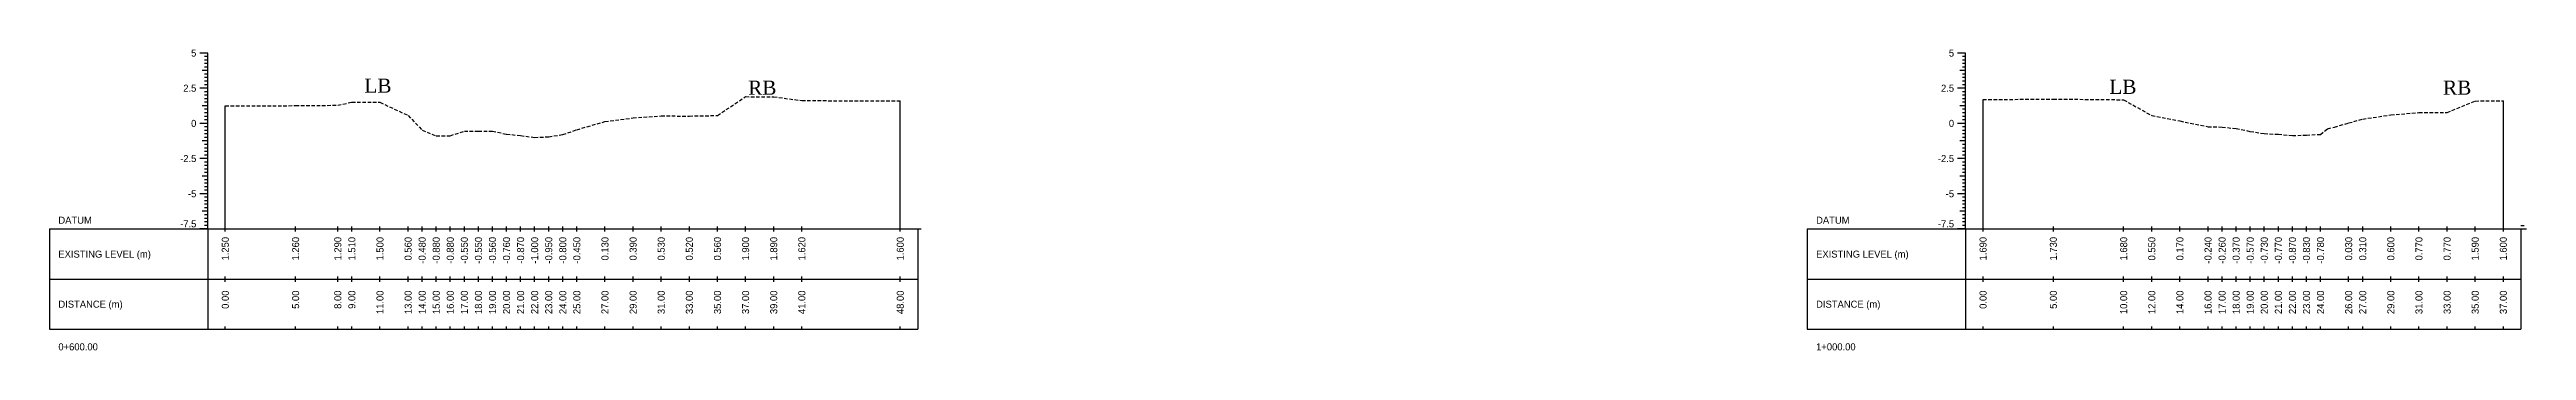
# Model space of a CAD drawing. Header units: inches. Extents: x 3247 to 4722, y -1199 to -293.
# Drawn here: x 3672.9 to 3849, y -983.4 to -962 of the extents above; entities that cross this region are included whole.
import ezdxf
from ezdxf.enums import TextEntityAlignment as Align

# ---------------------------------------------------------------- set-up
doc = ezdxf.new("R2010")
doc.units = ezdxf.units.IN
doc.header["$MEASUREMENT"] = 0
doc.linetypes.add('HIDDEN', pattern=[0.375, 0.25, -0.125])
doc.layers.add('CS_Drawing', color=7, linetype='Continuous')
doc.layers.add('GL', color=3, linetype='HIDDEN')
doc.styles.add('romans', font='romans.shx')

msp = doc.modelspace()

# ---------------------------------------------------------------- linework, layer by layer
at = {"layer": 'CS_Drawing'}
for p, q in [((3684.15, -962.22), (3683.59, -962.22)), ((3684.15, -962.22), (3683.76, -962.22)), ((3684.15, -963.47), (3683.76, -963.47)), ((3684.15, -962.22), (3683.93, -962.22)), ((3684.15, -962.47), (3683.93, -962.47)), ((3684.15, -962.72), (3683.93, -962.72)), ((3684.15, -962.97), (3683.93, -962.97)), ((3684.15, -963.22), (3683.93, -963.22)), ((3684.15, -963.47), (3683.93, -963.47)), ((3684.15, -974.72), (3684.15, -962.22)), ((3809.15, -962.22), (3808.59, -962.22)), ((3809.15, -962.22), (3808.76, -962.22)), ((3809.15, -963.47), (3808.76, -963.47)), ((3809.15, -962.22), (3808.93, -962.22)), ((3809.15, -962.47), (3808.93, -962.47)), ((3809.15, -962.72), (3808.93, -962.72)), ((3809.15, -962.97), (3808.93, -962.97)), ((3809.15, -963.22), (3808.93, -963.22)), ((3809.15, -963.47), (3808.93, -963.47)), ((3809.15, -974.72), (3809.15, -962.22)), ((3684.15, -964.72), (3683.59, -964.72)), ((3684.15, -964.72), (3683.76, -964.72)), ((3684.15, -963.72), (3683.93, -963.72)), ((3684.15, -963.97), (3683.93, -963.97)), ((3684.15, -964.22), (3683.93, -964.22)), ((3684.15, -964.47), (3683.93, -964.47)), ((3684.15, -964.72), (3683.93, -964.72)), ((3684.15, -964.97), (3683.93, -964.97)), ((3684.15, -965.22), (3683.93, -965.22)), ((3809.15, -964.72), (3808.59, -964.72)), ((3809.15, -964.72), (3808.76, -964.72)), ((3809.15, -963.72), (3808.93, -963.72)), ((3809.15, -963.97), (3808.93, -963.97)), ((3809.15, -964.22), (3808.93, -964.22)), ((3809.15, -964.47), (3808.93, -964.47)), ((3809.15, -964.72), (3808.93, -964.72)), ((3809.15, -964.97), (3808.93, -964.97)), ((3809.15, -965.22), (3808.93, -965.22)), ((3684.15, -965.97), (3683.76, -965.97)), ((3684.15, -965.47), (3683.93, -965.47)), ((3684.15, -965.72), (3683.93, -965.72)), ((3684.15, -965.97), (3683.93, -965.97)), ((3684.15, -966.22), (3683.93, -966.22)), ((3684.15, -966.47), (3683.93, -966.47)), ((3684.15, -966.72), (3683.93, -966.72)), ((3684.15, -966.97), (3683.93, -966.97)), ((3685.4, -974.72), (3685.4, -965.97)), ((3733.4, -974.72), (3733.4, -965.62)), ((3809.15, -965.97), (3808.76, -965.97)), ((3809.15, -965.47), (3808.93, -965.47)), ((3809.15, -965.72), (3808.93, -965.72)), ((3809.15, -965.97), (3808.93, -965.97)), ((3809.15, -966.22), (3808.93, -966.22)), ((3809.15, -966.47), (3808.93, -966.47)), ((3809.15, -966.72), (3808.93, -966.72)), ((3809.15, -966.97), (3808.93, -966.97)), ((3810.4, -974.72), (3810.4, -965.53)), ((3847.4, -974.72), (3847.4, -965.62)), ((3684.15, -967.22), (3683.59, -967.22)), ((3684.15, -967.22), (3683.76, -967.22)), ((3684.15, -968.47), (3683.76, -968.47)), ((3684.15, -967.22), (3683.93, -967.22)), ((3684.15, -967.47), (3683.93, -967.47)), ((3684.15, -967.72), (3683.93, -967.72)), ((3684.15, -967.97), (3683.93, -967.97)), ((3684.15, -968.22), (3683.93, -968.22)), ((3684.15, -968.47), (3683.93, -968.47)), ((3684.15, -968.72), (3683.93, -968.72)), ((3809.15, -967.22), (3808.59, -967.22)), ((3809.15, -967.22), (3808.76, -967.22)), ((3809.15, -968.47), (3808.76, -968.47)), ((3809.15, -967.22), (3808.93, -967.22)), ((3809.15, -967.47), (3808.93, -967.47)), ((3809.15, -967.72), (3808.93, -967.72)), ((3809.15, -967.97), (3808.93, -967.97)), ((3809.15, -968.22), (3808.93, -968.22)), ((3809.15, -968.47), (3808.93, -968.47)), ((3809.15, -968.72), (3808.93, -968.72)), ((3684.15, -969.72), (3683.59, -969.72)), ((3684.15, -969.72), (3683.76, -969.72)), ((3684.15, -968.97), (3683.93, -968.97)), ((3684.15, -969.22), (3683.93, -969.22)), ((3684.15, -969.47), (3683.93, -969.47)), ((3684.15, -969.72), (3683.93, -969.72)), ((3684.15, -969.97), (3683.93, -969.97)), ((3684.15, -970.22), (3683.93, -970.22)), ((3684.15, -970.47), (3683.93, -970.47)), ((3809.15, -969.72), (3808.59, -969.72)), ((3809.15, -969.72), (3808.76, -969.72)), ((3809.15, -968.97), (3808.93, -968.97)), ((3809.15, -969.22), (3808.93, -969.22)), ((3809.15, -969.47), (3808.93, -969.47)), ((3809.15, -969.72), (3808.93, -969.72)), ((3809.15, -969.97), (3808.93, -969.97)), ((3809.15, -970.22), (3808.93, -970.22)), ((3809.15, -970.47), (3808.93, -970.47)), ((3684.15, -972.22), (3683.59, -972.22)), ((3684.15, -970.97), (3683.76, -970.97)), ((3684.15, -972.22), (3683.76, -972.22)), ((3684.15, -970.72), (3683.93, -970.72)), ((3684.15, -970.97), (3683.93, -970.97)), ((3684.15, -971.22), (3683.93, -971.22)), ((3684.15, -971.47), (3683.93, -971.47)), ((3684.15, -971.72), (3683.93, -971.72)), ((3684.15, -971.97), (3683.93, -971.97)), ((3684.15, -972.22), (3683.93, -972.22)), ((3809.15, -972.22), (3808.59, -972.22)), ((3809.15, -970.97), (3808.76, -970.97)), ((3809.15, -972.22), (3808.76, -972.22)), ((3809.15, -970.72), (3808.93, -970.72)), ((3809.15, -970.97), (3808.93, -970.97)), ((3809.15, -971.22), (3808.93, -971.22)), ((3809.15, -971.47), (3808.93, -971.47)), ((3809.15, -971.72), (3808.93, -971.72)), ((3809.15, -971.97), (3808.93, -971.97)), ((3809.15, -972.22), (3808.93, -972.22)), ((3684.15, -973.47), (3683.76, -973.47)), ((3684.15, -972.47), (3683.93, -972.47)), ((3684.15, -972.72), (3683.93, -972.72)), ((3684.15, -972.97), (3683.93, -972.97)), ((3684.15, -973.22), (3683.93, -973.22)), ((3684.15, -973.47), (3683.93, -973.47)), ((3684.15, -973.72), (3683.93, -973.72)), ((3684.15, -973.97), (3683.93, -973.97)), ((3809.15, -973.47), (3808.76, -973.47)), ((3809.15, -972.47), (3808.93, -972.47)), ((3809.15, -972.72), (3808.93, -972.72)), ((3809.15, -972.97), (3808.93, -972.97)), ((3809.15, -973.22), (3808.93, -973.22)), ((3809.15, -973.47), (3808.93, -973.47)), ((3809.15, -973.72), (3808.93, -973.72)), ((3809.15, -973.97), (3808.93, -973.97)), ((3672.9, -974.72), (3684.15, -974.72)), ((3672.9, -974.72), (3672.9, -981.85)), ((3684.15, -974.72), (3683.59, -974.72)), ((3684.15, -974.72), (3683.76, -974.72)), ((3684.15, -974.22), (3683.93, -974.22)), ((3684.15, -974.47), (3683.93, -974.47)), ((3684.15, -974.72), (3683.93, -974.72)), ((3684.15, -974.72), (3734.65, -974.72)), ((3684.15, -974.72), (3684.15, -981.85)), ((3685.4, -974.91), (3685.4, -974.54)), ((3690.4, -974.91), (3690.4, -974.54)), ((3693.4, -974.91), (3693.4, -974.54)), ((3694.4, -974.91), (3694.4, -974.54)), ((3696.4, -974.91), (3696.4, -974.54)), ((3698.4, -974.91), (3698.4, -974.54)), ((3699.4, -974.91), (3699.4, -974.54)), ((3700.4, -974.91), (3700.4, -974.54)), ((3701.4, -974.91), (3701.4, -974.54)), ((3702.4, -974.91), (3702.4, -974.54)), ((3703.4, -974.91), (3703.4, -974.54)), ((3704.4, -974.91), (3704.4, -974.54)), ((3705.4, -974.91), (3705.4, -974.54)), ((3706.4, -974.91), (3706.4, -974.54)), ((3707.4, -974.91), (3707.4, -974.54)), ((3708.4, -974.91), (3708.4, -974.54)), ((3709.4, -974.91), (3709.4, -974.54)), ((3710.4, -974.91), (3710.4, -974.54)), ((3712.4, -974.91), (3712.4, -974.54)), ((3714.4, -974.91), (3714.4, -974.54)), ((3716.4, -974.91), (3716.4, -974.54)), ((3718.4, -974.91), (3718.4, -974.54)), ((3720.4, -974.91), (3720.4, -974.54)), ((3722.4, -974.91), (3722.4, -974.54)), ((3724.4, -974.91), (3724.4, -974.54)), ((3726.4, -974.91), (3726.4, -974.54)), ((3733.4, -974.91), (3733.4, -974.54)), ((3734.65, -974.72), (3734.88, -974.72)), ((3734.65, -974.72), (3734.65, -981.85)), ((3797.9, -974.72), (3809.15, -974.72)), ((3797.9, -974.72), (3797.9, -981.85)), ((3809.15, -974.72), (3808.59, -974.72)), ((3809.15, -974.72), (3808.76, -974.72)), ((3809.15, -974.22), (3808.93, -974.22)), ((3809.15, -974.47), (3808.93, -974.47)), ((3809.15, -974.72), (3808.93, -974.72)), ((3809.15, -974.72), (3848.65, -974.72)), ((3809.15, -974.72), (3809.15, -981.85)), ((3810.4, -974.91), (3810.4, -974.54)), ((3815.4, -974.91), (3815.4, -974.54)), ((3820.4, -974.91), (3820.4, -974.54)), ((3822.4, -974.91), (3822.4, -974.54)), ((3824.4, -974.91), (3824.4, -974.54)), ((3826.4, -974.91), (3826.4, -974.54)), ((3827.4, -974.91), (3827.4, -974.54)), ((3828.4, -974.91), (3828.4, -974.54)), ((3829.4, -974.91), (3829.4, -974.54)), ((3830.4, -974.91), (3830.4, -974.54)), ((3831.4, -974.91), (3831.4, -974.54)), ((3832.4, -974.91), (3832.4, -974.54)), ((3833.4, -974.91), (3833.4, -974.54)), ((3834.4, -974.91), (3834.4, -974.54)), ((3836.4, -974.91), (3836.4, -974.54)), ((3837.4, -974.91), (3837.4, -974.54)), ((3839.4, -974.91), (3839.4, -974.54)), ((3841.4, -974.91), (3841.4, -974.54)), ((3843.4, -974.91), (3843.4, -974.54)), ((3845.4, -974.91), (3845.4, -974.54)), ((3847.4, -974.91), (3847.4, -974.54)), ((3848.65, -974.47), (3848.88, -974.47)), ((3848.65, -974.72), (3849.04, -974.72)), ((3848.65, -974.72), (3848.88, -974.72)), ((3848.65, -974.72), (3848.65, -981.85)), ((3672.9, -978.29), (3684.15, -978.29)), ((3684.15, -978.29), (3734.65, -978.29)), ((3684.15, -978.29), (3734.65, -978.29)), ((3685.4, -978.47), (3685.4, -978.1)), ((3690.4, -978.47), (3690.4, -978.1)), ((3693.4, -978.47), (3693.4, -978.1)), ((3694.4, -978.47), (3694.4, -978.1)), ((3696.4, -978.47), (3696.4, -978.1)), ((3698.4, -978.47), (3698.4, -978.1)), ((3699.4, -978.47), (3699.4, -978.1)), ((3700.4, -978.47), (3700.4, -978.1)), ((3701.4, -978.47), (3701.4, -978.1)), ((3702.4, -978.47), (3702.4, -978.1)), ((3703.4, -978.47), (3703.4, -978.1)), ((3704.4, -978.47), (3704.4, -978.1)), ((3705.4, -978.47), (3705.4, -978.1)), ((3706.4, -978.47), (3706.4, -978.1)), ((3707.4, -978.47), (3707.4, -978.1)), ((3708.4, -978.47), (3708.4, -978.1)), ((3709.4, -978.47), (3709.4, -978.1)), ((3710.4, -978.47), (3710.4, -978.1)), ((3712.4, -978.47), (3712.4, -978.1)), ((3714.4, -978.47), (3714.4, -978.1)), ((3716.4, -978.47), (3716.4, -978.1)), ((3718.4, -978.47), (3718.4, -978.1)), ((3720.4, -978.47), (3720.4, -978.1)), ((3722.4, -978.47), (3722.4, -978.1)), ((3724.4, -978.47), (3724.4, -978.1)), ((3726.4, -978.47), (3726.4, -978.1)), ((3733.4, -978.47), (3733.4, -978.1)), ((3797.9, -978.29), (3809.15, -978.29)), ((3809.15, -978.29), (3848.65, -978.29)), ((3809.15, -978.29), (3848.65, -978.29)), ((3810.4, -978.47), (3810.4, -978.1)), ((3815.4, -978.47), (3815.4, -978.1)), ((3820.4, -978.47), (3820.4, -978.1)), ((3822.4, -978.47), (3822.4, -978.1)), ((3824.4, -978.47), (3824.4, -978.1)), ((3826.4, -978.47), (3826.4, -978.1)), ((3827.4, -978.47), (3827.4, -978.1)), ((3828.4, -978.47), (3828.4, -978.1)), ((3829.4, -978.47), (3829.4, -978.1)), ((3830.4, -978.47), (3830.4, -978.1)), ((3831.4, -978.47), (3831.4, -978.1)), ((3832.4, -978.47), (3832.4, -978.1)), ((3833.4, -978.47), (3833.4, -978.1)), ((3834.4, -978.47), (3834.4, -978.1)), ((3836.4, -978.47), (3836.4, -978.1)), ((3837.4, -978.47), (3837.4, -978.1)), ((3839.4, -978.47), (3839.4, -978.1)), ((3841.4, -978.47), (3841.4, -978.1)), ((3843.4, -978.47), (3843.4, -978.1)), ((3845.4, -978.47), (3845.4, -978.1)), ((3847.4, -978.47), (3847.4, -978.1)), ((3672.9, -981.85), (3684.15, -981.85)), ((3684.15, -981.85), (3734.65, -981.85)), ((3685.4, -981.85), (3685.4, -981.66)), ((3690.4, -981.85), (3690.4, -981.66)), ((3693.4, -981.85), (3693.4, -981.66)), ((3694.4, -981.85), (3694.4, -981.66)), ((3696.4, -981.85), (3696.4, -981.66)), ((3698.4, -981.85), (3698.4, -981.66)), ((3699.4, -981.85), (3699.4, -981.66)), ((3700.4, -981.85), (3700.4, -981.66)), ((3701.4, -981.85), (3701.4, -981.66)), ((3702.4, -981.85), (3702.4, -981.66)), ((3703.4, -981.85), (3703.4, -981.66)), ((3704.4, -981.85), (3704.4, -981.66)), ((3705.4, -981.85), (3705.4, -981.66)), ((3706.4, -981.85), (3706.4, -981.66)), ((3707.4, -981.85), (3707.4, -981.66)), ((3708.4, -981.85), (3708.4, -981.66)), ((3709.4, -981.85), (3709.4, -981.66)), ((3710.4, -981.85), (3710.4, -981.66)), ((3712.4, -981.85), (3712.4, -981.66)), ((3714.4, -981.85), (3714.4, -981.66)), ((3716.4, -981.85), (3716.4, -981.66)), ((3718.4, -981.85), (3718.4, -981.66)), ((3720.4, -981.85), (3720.4, -981.66)), ((3722.4, -981.85), (3722.4, -981.66)), ((3724.4, -981.85), (3724.4, -981.66)), ((3726.4, -981.85), (3726.4, -981.66)), ((3733.4, -981.85), (3733.4, -981.66)), ((3797.9, -981.85), (3809.15, -981.85)), ((3809.15, -981.85), (3848.65, -981.85)), ((3810.4, -981.85), (3810.4, -981.66)), ((3815.4, -981.85), (3815.4, -981.66)), ((3820.4, -981.85), (3820.4, -981.66)), ((3822.4, -981.85), (3822.4, -981.66)), ((3824.4, -981.85), (3824.4, -981.66)), ((3826.4, -981.85), (3826.4, -981.66)), ((3827.4, -981.85), (3827.4, -981.66)), ((3828.4, -981.85), (3828.4, -981.66)), ((3829.4, -981.85), (3829.4, -981.66)), ((3830.4, -981.85), (3830.4, -981.66)), ((3831.4, -981.85), (3831.4, -981.66)), ((3832.4, -981.85), (3832.4, -981.66)), ((3833.4, -981.85), (3833.4, -981.66)), ((3834.4, -981.85), (3834.4, -981.66)), ((3836.4, -981.85), (3836.4, -981.66)), ((3837.4, -981.85), (3837.4, -981.66)), ((3839.4, -981.85), (3839.4, -981.66)), ((3841.4, -981.85), (3841.4, -981.66)), ((3843.4, -981.85), (3843.4, -981.66)), ((3845.4, -981.85), (3845.4, -981.66)), ((3847.4, -981.85), (3847.4, -981.66))]:
    msp.add_line(p, q, dxfattribs=at)
at = {"layer": 'GL'}
for points in [[(3685.4, -965.97), (3690.4, -965.96), (3693.4, -965.93), (3694.4, -965.71), (3696.4, -965.72), (3698.4, -966.66), (3699.4, -967.7), (3700.4, -968.1), (3701.4, -968.1), (3702.4, -967.77), (3703.4, -967.77), (3704.4, -967.78), (3705.4, -967.98), (3706.4, -968.09), (3707.4, -968.22), (3708.4, -968.17), (3709.4, -968.02), (3710.4, -967.67), (3712.4, -967.09), (3714.4, -966.83), (3716.4, -966.69), (3718.4, -966.7), (3720.4, -966.66), (3722.4, -965.32), (3724.4, -965.33), (3726.4, -965.6), (3733.4, -965.62)], [(3810.4, -965.53), (3815.4, -965.49), (3820.4, -965.54), (3822.4, -966.67), (3824.4, -967.05), (3826.4, -967.46), (3827.4, -967.48), (3828.4, -967.59), (3829.4, -967.79), (3830.4, -967.95), (3831.4, -967.99), (3832.4, -968.09), (3833.4, -968.05), (3834.4, -968), (3834.9, -967.6), (3835.4, -967.48), (3836.4, -967.19), (3837.4, -966.91), (3839.4, -966.62), (3841.4, -966.45), (3843.4, -966.45), (3845.4, -965.63), (3847.4, -965.62)]]:
    msp.add_lwpolyline(points, dxfattribs=at)

# ---------------------------------------------------------------- texts
at = {"char_height": 1, "width": 685.1065, "attachment_point": 1, "style": 'romans'}
for s, insert in [('{\\fTimes New Roman|b0|i0|c0|p18;LB}', (3695.29, -964.04)), ('{\\fTimes New Roman|b0|i0|c0|p18;RB}', (3722.58, -964.18)), ('{\\fTimes New Roman|b0|i0|c0|p18;LB}', (3819.38, -964.12)), ('{\\fTimes New Roman|b0|i0|c0|p18;RB}', (3843.11, -964.18))]:
    msp.add_mtext(s, dxfattribs=dict(at, insert=insert))
at = {"layer": 'CS_Drawing'}
for s, p in [('5', (3683.34, -962.22)), ('5', (3808.34, -962.22)), ('2.5', (3683.34, -964.72)), ('2.5', (3808.34, -964.72)), ('0', (3683.34, -967.22)), ('0', (3808.34, -967.22)), ('-2.5', (3683.34, -969.72)), ('-2.5', (3808.34, -969.72)), ('-5', (3683.34, -972.22)), ('-5', (3808.34, -972.22))]:
    msp.add_text(s, height=0.5, dxfattribs=at).set_placement(p, align=Align.MIDDLE_RIGHT)
for s, p in [('DATUM', (3673.53, -974.1)), ('DATUM', (3798.53, -974.1)), ('EXISTING LEVEL (m)', (3673.53, -976.51)), ('EXISTING LEVEL (m)', (3798.53, -976.51)), ('DISTANCE (m)', (3673.53, -980.07)), ('DISTANCE (m)', (3798.53, -980.07)), ('0+600.00', (3673.53, -983.1)), ('1+000.00', (3798.53, -983.1))]:
    msp.add_text(s, height=0.5, dxfattribs=at).set_placement(p, align=Align.MIDDLE_LEFT)
for p in [(3683.34, -974.61), (3808.34, -974.61)]:
    msp.add_text('-7.5', height=0.5, dxfattribs=at).set_placement(p, align=Align.RIGHT)
for s, p in [('1.250', (3685.4, -975.29)), ('1.260', (3690.4, -975.29)), ('1.290', (3693.4, -975.29)), ('1.510', (3694.4, -975.29)), ('1.500', (3696.4, -975.29)), ('0.560', (3698.4, -975.29)), ('-0.480', (3699.4, -975.29)), ('-0.880', (3700.4, -975.29)), ('-0.880', (3701.4, -975.29)), ('-0.550', (3702.4, -975.29)), ('-0.550', (3703.4, -975.29)), ('-0.560', (3704.4, -975.29)), ('-0.760', (3705.4, -975.29)), ('-0.870', (3706.4, -975.29)), ('-1.000', (3707.4, -975.29)), ('-0.950', (3708.4, -975.29)), ('-0.800', (3709.4, -975.29)), ('-0.450', (3710.4, -975.29)), ('0.130', (3712.4, -975.29)), ('0.390', (3714.4, -975.29)), ('0.530', (3716.4, -975.29)), ('0.520', (3718.4, -975.29)), ('0.560', (3720.4, -975.29)), ('1.900', (3722.4, -975.29)), ('1.890', (3724.4, -975.29)), ('1.620', (3726.4, -975.29)), ('1.600', (3733.4, -975.29)), ('1.690', (3810.4, -975.29)), ('1.730', (3815.4, -975.29)), ('1.680', (3820.4, -975.29)), ('0.550', (3822.4, -975.29)), ('0.170', (3824.4, -975.29)), ('-0.240', (3826.4, -975.29)), ('-0.260', (3827.4, -975.29)), ('-0.370', (3828.4, -975.29)), ('-0.570', (3829.4, -975.29)), ('-0.730', (3830.4, -975.29)), ('-0.770', (3831.4, -975.29)), ('-0.870', (3832.4, -975.29)), ('-0.830', (3833.4, -975.29)), ('-0.780', (3834.4, -975.29)), ('0.030', (3836.4, -975.29)), ('0.310', (3837.4, -975.29)), ('0.600', (3839.4, -975.29)), ('0.770', (3841.4, -975.29)), ('0.770', (3843.4, -975.29)), ('1.590', (3845.4, -975.29)), ('1.600', (3847.4, -975.29)), ('0.00', (3685.4, -979.1)), ('5.00', (3690.4, -979.1)), ('8.00', (3693.4, -979.1)), ('9.00', (3694.4, -979.1)), ('11.00', (3696.4, -979.1)), ('13.00', (3698.4, -979.1)), ('14.00', (3699.4, -979.1)), ('15.00', (3700.4, -979.1)), ('16.00', (3701.4, -979.1)), ('17.00', (3702.4, -979.1)), ('18.00', (3703.4, -979.1)), ('19.00', (3704.4, -979.1)), ('20.00', (3705.4, -979.1)), ('21.00', (3706.4, -979.1)), ('22.00', (3707.4, -979.1)), ('23.00', (3708.4, -979.1)), ('24.00', (3709.4, -979.1)), ('25.00', (3710.4, -979.1)), ('27.00', (3712.4, -979.1)), ('29.00', (3714.4, -979.1)), ('31.00', (3716.4, -979.1)), ('33.00', (3718.4, -979.1)), ('35.00', (3720.4, -979.1)), ('37.00', (3722.4, -979.1)), ('39.00', (3724.4, -979.1)), ('41.00', (3726.4, -979.1)), ('48.00', (3733.4, -979.1)), ('0.00', (3810.4, -979.1)), ('5.00', (3815.4, -979.1)), ('10.00', (3820.4, -979.1)), ('12.00', (3822.4, -979.1)), ('14.00', (3824.4, -979.1)), ('16.00', (3826.4, -979.1)), ('17.00', (3827.4, -979.1)), ('18.00', (3828.4, -979.1)), ('19.00', (3829.4, -979.1)), ('20.00', (3830.4, -979.1)), ('21.00', (3831.4, -979.1)), ('22.00', (3832.4, -979.1)), ('23.00', (3833.4, -979.1)), ('24.00', (3834.4, -979.1)), ('26.00', (3836.4, -979.1)), ('27.00', (3837.4, -979.1)), ('29.00', (3839.4, -979.1)), ('31.00', (3841.4, -979.1)), ('33.00', (3843.4, -979.1)), ('35.00', (3845.4, -979.1)), ('37.00', (3847.4, -979.1))]:
    msp.add_text(s, height=0.5, rotation=90, dxfattribs=at).set_placement(p, align=Align.MIDDLE_RIGHT)

doc.saveas('drawing.dxf')
